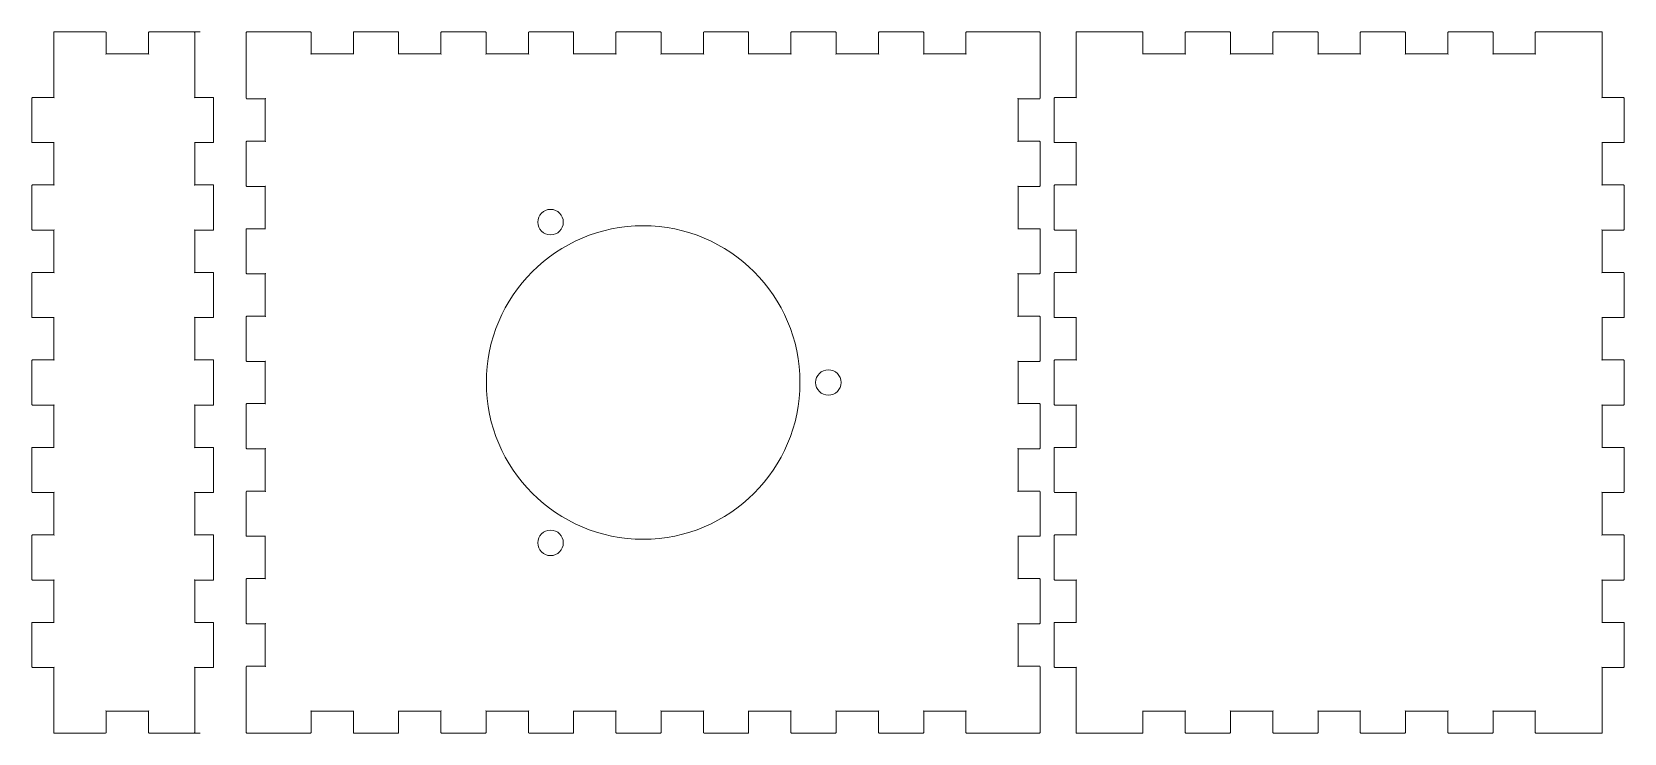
# Model space of a CAD drawing. Extents: x 10 to 524, y 21 to 117.
# Drawn here: x 306 to 524.3, y 20.8 to 117.1 of the extents above; entities that cross this region are included whole.
import ezdxf

# ---------------------------------------------------------------- set-up
doc = ezdxf.new("R2010")
doc.units = 0
doc.layers.get('0').update_dxf_attribs({"lineweight": 5, "true_color": 0xffffff})

msp = doc.modelspace()

# ---------------------------------------------------------------- linework, layer by layer
for points in [[(309.05, 20.8497), (316.05, 20.8497), (316.067, 20.8497), (316.121, 20.88), (316.15, 20.9338), (316.15, 20.9503), (316.15, 23.8497), (316.15, 23.8607), (316.134, 23.8924), (316.112, 23.8883), (316.107, 23.8649), (316.139, 23.8497), (316.15, 23.8497), (321.95, 23.8497), (321.959, 23.8497), (321.991, 23.8649), (321.987, 23.8883), (321.963, 23.8924), (321.95, 23.8607), (321.95, 23.8497), (321.95, 20.9503), (321.95, 20.9338), (321.979, 20.88), (322.032, 20.8497), (322.05, 20.8497), (329.049, 20.8497), (328.184, 20.8497), (328.2, 20.8497), (328.254, 20.88), (328.284, 20.9338), (328.284, 20.9503), (328.284, 23.9503), (328.284, 29.8497), (328.284, 29.8607), (328.269, 29.8924), (328.246, 29.8883), (328.242, 29.8649), (328.273, 29.8497), (328.284, 29.8497), (330.781, 29.8497), (330.798, 29.8497), (330.852, 29.88), (330.882, 29.9338), (330.882, 29.9503), (330.882, 35.9502), (330.882, 35.9682), (330.852, 36.0204), (330.798, 36.0497), (330.781, 36.0497), (328.284, 36.0497), (328.273, 36.0497), (328.242, 36.0355), (328.246, 36.0123), (328.269, 36.008), (328.284, 36.0398), (328.284, 36.0497), (328.284, 41.8497), (328.284, 41.8606), (328.269, 41.8924), (328.246, 41.8881), (328.242, 41.8648), (328.273, 41.8497), (328.284, 41.8497), (330.781, 41.8497), (330.798, 41.8497), (330.852, 41.88), (330.882, 41.9336), (330.882, 41.9502), (330.882, 47.9503), (330.882, 47.9683), (330.852, 48.0205), (330.798, 48.0494), (330.781, 48.0494), (328.284, 48.0494), (328.273, 48.0494), (328.242, 48.0356), (328.246, 48.0124), (328.269, 48.0081), (328.284, 48.0399), (328.284, 48.0494), (328.284, 53.8498), (328.284, 53.8607), (328.269, 53.8925), (328.246, 53.8882), (328.242, 53.8649), (328.273, 53.8498), (328.284, 53.8498), (330.781, 53.8498), (330.798, 53.8498), (330.852, 53.8797), (330.882, 53.9337), (330.882, 53.9503), (330.882, 59.9504), (330.882, 59.968), (330.852, 60.0206), (330.798, 60.0495), (330.781, 60.0495), (328.284, 60.0495), (328.273, 60.0495), (328.242, 60.0357), (328.246, 60.0121), (328.269, 60.0082), (328.284, 60.0396), (328.284, 60.0495), (328.284, 65.8495), (328.284, 65.8604), (328.269, 65.8922), (328.246, 65.8883), (328.242, 65.8647), (328.273, 65.8495), (328.284, 65.8495), (330.781, 65.8495), (330.798, 65.8495), (330.852, 65.8798), (330.882, 65.9335), (330.882, 65.95), (330.882, 71.9501), (330.882, 71.9681), (330.852, 72.0203), (330.798, 72.0492), (330.781, 72.0492), (328.284, 72.0492), (328.273, 72.0492), (328.242, 72.0355), (328.246, 72.0122), (328.269, 72.0079), (328.284, 72.0397), (328.284, 72.0492), (328.284, 77.8496), (328.284, 77.8605), (328.269, 77.8923), (328.246, 77.888), (328.242, 77.8648), (328.273, 77.8496), (328.284, 77.8496), (330.781, 77.8496), (330.798, 77.8496), (330.852, 77.8799), (330.882, 77.9336), (330.882, 77.9501), (330.882, 83.9502), (330.882, 83.9682), (330.852, 84.0218), (330.798, 84.0507), (330.781, 84.0507), (328.284, 84.0507), (328.273, 84.0507), (328.242, 84.037), (328.246, 84.0133), (328.269, 84.0094), (328.284, 84.0412), (328.284, 84.0507), (328.284, 89.8493), (328.284, 89.8606), (328.269, 89.8924), (328.246, 89.8881), (328.242, 89.8645), (328.273, 89.8493), (328.284, 89.8493), (330.781, 89.8493), (330.798, 89.8493), (330.852, 89.8797), (330.882, 89.9336), (330.882, 89.9502), (330.882, 95.9499), (330.882, 95.9679), (330.852, 96.0219), (330.798, 96.0508), (330.781, 96.0508), (328.284, 96.0508), (328.273, 96.0508), (328.242, 96.0367), (328.246, 96.0134), (328.269, 96.0092), (328.284, 96.0409), (328.284, 96.0508), (328.284, 101.851), (328.284, 101.862), (328.269, 101.894), (328.246, 101.888), (328.242, 101.866), (328.273, 101.851), (328.284, 101.851), (330.781, 101.851), (330.798, 101.851), (330.852, 101.88), (330.882, 101.933), (330.882, 101.95), (330.882, 107.95), (330.882, 107.968), (330.852, 108.02), (330.798, 108.049), (330.781, 108.049), (328.284, 108.049), (328.273, 108.049), (328.242, 108.035), (328.246, 108.012), (328.269, 108.008), (328.284, 108.04), (328.284, 108.049), (328.284, 113.95), (328.284, 116.95), (328.284, 116.968), (328.254, 117.022), (328.2, 117.051), (328.184, 117.051), (329.049, 117.051), (322.05, 117.051), (322.032, 117.051), (321.979, 117.022), (321.95, 116.968), (321.95, 116.95), (321.95, 114.049), (321.95, 114.04), (321.963, 114.008), (321.987, 114.012), (321.991, 114.035), (321.959, 114.049), (321.95, 114.049), (316.15, 114.049), (316.139, 114.049), (316.107, 114.035), (316.112, 114.012), (316.134, 114.008), (316.15, 114.04), (316.15, 114.049), (316.15, 116.95), (316.15, 116.968), (316.121, 117.022), (316.067, 117.051), (316.05, 117.051), (309.05, 117.051), (309.032, 117.051), (308.98, 117.022), (308.951, 116.968), (308.951, 116.95), (308.951, 113.95), (308.951, 108.049), (308.951, 108.04), (308.965, 108.008), (308.988, 108.012), (308.992, 108.035), (308.96, 108.049), (308.951, 108.049), (306.05, 108.049), (306.032, 108.049), (305.98, 108.02), (305.951, 107.968), (305.951, 107.95), (305.951, 101.95), (305.951, 101.933), (305.98, 101.88), (306.032, 101.851), (306.05, 101.851), (308.951, 101.851), (308.96, 101.851), (308.992, 101.866), (308.988, 101.888), (308.965, 101.894), (308.951, 101.862), (308.951, 101.851), (308.951, 96.0508), (308.951, 96.0409), (308.965, 96.0092), (308.988, 96.0134), (308.992, 96.0367), (308.96, 96.0508), (308.951, 96.0508), (306.05, 96.0508), (306.032, 96.0508), (305.98, 96.0219), (305.951, 95.9679), (305.951, 95.9499), (305.951, 89.9502), (305.951, 89.9336), (305.98, 89.8797), (306.032, 89.8493), (306.05, 89.8493), (308.951, 89.8493), (308.96, 89.8493), (308.992, 89.8645), (308.988, 89.8881), (308.965, 89.8924), (308.951, 89.8606), (308.951, 89.8493), (308.951, 84.0507), (308.951, 84.0412), (308.965, 84.0094), (308.988, 84.0133), (308.992, 84.037), (308.96, 84.0507), (308.951, 84.0507), (306.05, 84.0507), (306.032, 84.0507), (305.98, 84.0218), (305.951, 83.9682), (305.951, 83.9502), (305.951, 77.9501), (305.951, 77.9336), (305.98, 77.8799), (306.032, 77.8496), (306.05, 77.8496), (308.951, 77.8496), (308.96, 77.8496), (308.992, 77.8648), (308.988, 77.888), (308.965, 77.8923), (308.951, 77.8605), (308.951, 77.8496), (308.951, 72.0492), (308.951, 72.0397), (308.965, 72.0079), (308.988, 72.0122), (308.992, 72.0355), (308.96, 72.0492), (308.951, 72.0492), (306.05, 72.0492), (306.032, 72.0492), (305.98, 72.0203), (305.951, 71.9681), (305.951, 71.9501), (305.951, 65.95), (305.951, 65.9335), (305.98, 65.8798), (306.032, 65.8495), (306.05, 65.8495), (308.951, 65.8495), (308.96, 65.8495), (308.992, 65.8647), (308.988, 65.8883), (308.965, 65.8922), (308.951, 65.8604), (308.951, 65.8495), (308.951, 60.0495), (308.951, 60.0396), (308.965, 60.0082), (308.988, 60.0121), (308.992, 60.0357), (308.96, 60.0495), (308.951, 60.0495), (306.05, 60.0495), (306.032, 60.0495), (305.98, 60.0206), (305.951, 59.968), (305.951, 59.9504), (305.951, 53.9503), (305.951, 53.9337), (305.98, 53.8797), (306.032, 53.8498), (306.05, 53.8498), (308.951, 53.8498), (308.96, 53.8498), (308.992, 53.8649), (308.988, 53.8882), (308.965, 53.8925), (308.951, 53.8607), (308.951, 53.8498), (308.951, 48.0494), (308.951, 48.0399), (308.965, 48.0081), (308.988, 48.0124), (308.992, 48.0356), (308.96, 48.0494), (308.951, 48.0494), (306.05, 48.0494), (306.032, 48.0494), (305.98, 48.0205), (305.951, 47.9683), (305.951, 47.9503), (305.951, 41.9502), (305.951, 41.9336), (305.98, 41.88), (306.032, 41.8497), (306.05, 41.8497), (308.951, 41.8497), (308.96, 41.8497), (308.992, 41.8648), (308.988, 41.8881), (308.965, 41.8924), (308.951, 41.8606), (308.951, 41.8497), (308.951, 36.0497), (308.951, 36.0398), (308.965, 36.008), (308.988, 36.0123), (308.992, 36.0355), (308.96, 36.0497), (308.951, 36.0497), (306.05, 36.0497), (306.032, 36.0497), (305.98, 36.0204), (305.951, 35.9682), (305.951, 35.9502), (305.951, 29.9503), (305.951, 29.9338), (305.98, 29.88), (306.032, 29.8497), (306.05, 29.8497), (308.951, 29.8497), (308.96, 29.8497), (308.992, 29.8649), (308.988, 29.8883), (308.965, 29.8924), (308.951, 29.8607), (308.951, 29.8497), (308.951, 23.9503), (308.951, 20.9503), (308.951, 20.9338), (308.98, 20.88), (309.032, 20.8497), (309.05, 20.8497)], [(337.183, 20.8497), (344.143, 20.8497), (344.159, 20.8497), (344.213, 20.88), (344.244, 20.9338), (344.244, 20.9503), (344.244, 23.8497), (344.244, 23.8607), (344.229, 23.8924), (344.205, 23.8883), (344.201, 23.8649), (344.232, 23.8497), (344.244, 23.8497), (350.044, 23.8497), (350.053, 23.8497), (350.085, 23.8649), (350.081, 23.8883), (350.058, 23.8924), (350.044, 23.8607), (350.044, 23.8497), (350.044, 20.9503), (350.044, 20.9338), (350.073, 20.88), (350.125, 20.8497), (350.143, 20.8497), (356.143, 20.8497), (356.161, 20.8497), (356.214, 20.88), (356.242, 20.9338), (356.242, 20.9503), (356.242, 23.8497), (356.242, 23.8607), (356.228, 23.8924), (356.207, 23.8883), (356.2, 23.8649), (356.231, 23.8497), (356.242, 23.8497), (362.045, 23.8497), (362.052, 23.8497), (362.084, 23.8649), (362.081, 23.8883), (362.056, 23.8924), (362.045, 23.8607), (362.045, 23.8497), (362.045, 20.9503), (362.045, 20.9338), (362.073, 20.88), (362.126, 20.8497), (362.144, 20.8497), (368.145, 20.8497), (368.162, 20.8497), (368.215, 20.88), (368.244, 20.9338), (368.244, 20.9503), (368.244, 23.8497), (368.244, 23.8607), (368.229, 23.8924), (368.205, 23.8883), (368.201, 23.8649), (368.233, 23.8497), (368.244, 23.8497), (374.043, 23.8497), (374.054, 23.8497), (374.086, 23.8649), (374.082, 23.8883), (374.057, 23.8924), (374.043, 23.8607), (374.043, 23.8497), (374.043, 20.9503), (374.043, 20.9338), (374.071, 20.88), (374.124, 20.8497), (374.142, 20.8497), (380.143, 20.8497), (380.16, 20.8497), (380.213, 20.88), (380.245, 20.9338), (380.245, 20.9503), (380.245, 23.8497), (380.245, 23.8607), (380.227, 23.8924), (380.206, 23.8883), (380.199, 23.8649), (380.231, 23.8497), (380.245, 23.8497), (386.045, 23.8497), (386.052, 23.8497), (386.084, 23.8649), (386.08, 23.8883), (386.059, 23.8924), (386.045, 23.8607), (386.045, 23.8497), (386.045, 20.9503), (386.045, 20.9338), (386.073, 20.88), (386.126, 20.8497), (386.143, 20.8497), (392.144, 20.8497), (392.162, 20.8497), (392.215, 20.88), (392.243, 20.9338), (392.243, 20.9503), (392.243, 23.8497), (392.243, 23.8607), (392.229, 23.8924), (392.208, 23.8883), (392.201, 23.8649), (392.232, 23.8497), (392.243, 23.8497), (398.043, 23.8497), (398.053, 23.8497), (398.085, 23.8649), (398.082, 23.8883), (398.057, 23.8924), (398.043, 23.8607), (398.043, 23.8497), (398.043, 20.9503), (398.043, 20.9338), (398.071, 20.88), (398.127, 20.8497), (398.145, 20.8497), (404.146, 20.8497), (404.16, 20.8497), (404.213, 20.88), (404.245, 20.9338), (404.245, 20.9503), (404.245, 23.8497), (404.245, 23.8607), (404.227, 23.8924), (404.206, 23.8883), (404.202, 23.8649), (404.234, 23.8497), (404.245, 23.8497), (410.044, 23.8497), (410.055, 23.8497), (410.087, 23.8649), (410.079, 23.8883), (410.058, 23.8924), (410.044, 23.8607), (410.044, 23.8497), (410.044, 20.9503), (410.044, 20.9338), (410.072, 20.88), (410.125, 20.8497), (410.143, 20.8497), (416.144, 20.8497), (416.161, 20.8497), (416.214, 20.88), (416.243, 20.9338), (416.243, 20.9503), (416.243, 23.8497), (416.243, 23.8607), (416.228, 23.8924), (416.207, 23.8883), (416.2, 23.8649), (416.232, 23.8497), (416.243, 23.8497), (422.042, 23.8497), (422.053, 23.8497), (422.084, 23.8649), (422.081, 23.8883), (422.056, 23.8924), (422.042, 23.8607), (422.042, 23.8497), (422.042, 20.9503), (422.042, 20.9338), (422.074, 20.88), (422.127, 20.8497), (422.144, 20.8497), (428.145, 20.8497), (428.159, 20.8497), (428.216, 20.88), (428.244, 20.9338), (428.244, 20.9503), (428.244, 23.8497), (428.244, 23.8607), (428.23, 23.8924), (428.205, 23.8883), (428.202, 23.8649), (428.233, 23.8497), (428.244, 23.8497), (434.044, 23.8497), (434.054, 23.8497), (434.086, 23.8649), (434.079, 23.8883), (434.058, 23.8924), (434.044, 23.8607), (434.044, 23.8497), (434.044, 20.9503), (434.044, 20.9338), (434.072, 20.88), (434.125, 20.8497), (434.142, 20.8497), (441.106, 20.8497), (444.105, 20.8497), (444.123, 20.8497), (444.175, 20.88), (444.204, 20.9338), (444.204, 20.9503), (444.204, 23.9503), (444.204, 29.9503), (444.204, 29.9682), (444.175, 30.0206), (444.123, 30.0495), (444.105, 30.0495), (441.205, 30.0495), (441.194, 30.0495), (441.163, 30.0357), (441.166, 30.0123), (441.191, 30.0082), (441.205, 30.0398), (441.205, 30.0495), (441.205, 35.8496), (441.205, 35.8606), (441.191, 35.8923), (441.166, 35.8881), (441.163, 35.8648), (441.194, 35.8496), (441.205, 35.8496), (444.105, 35.8496), (444.123, 35.8496), (444.175, 35.88), (444.204, 35.9336), (444.204, 35.9502), (444.204, 41.9502), (444.204, 41.9682), (444.175, 42.0204), (444.123, 42.0493), (444.105, 42.0493), (441.205, 42.0493), (441.194, 42.0493), (441.163, 42.0356), (441.166, 42.0123), (441.191, 42.0081), (441.205, 42.0398), (441.205, 42.0493), (441.205, 47.8497), (441.205, 47.8607), (441.191, 47.8924), (441.166, 47.8882), (441.163, 47.8649), (441.194, 47.8497), (441.205, 47.8497), (444.105, 47.8497), (444.123, 47.8497), (444.175, 47.8801), (444.204, 47.9337), (444.204, 47.9503), (444.204, 53.9503), (444.204, 53.9679), (444.175, 54.0219), (444.123, 54.0508), (444.105, 54.0508), (441.205, 54.0508), (441.194, 54.0508), (441.163, 54.0371), (441.166, 54.0135), (441.191, 54.0096), (441.205, 54.0413), (441.205, 54.0508), (441.205, 59.8495), (441.205, 59.8607), (441.191, 59.8921), (441.166, 59.8883), (441.163, 59.8646), (441.194, 59.8495), (441.205, 59.8495), (444.105, 59.8495), (444.123, 59.8495), (444.175, 59.8798), (444.204, 59.9338), (444.204, 59.9504), (444.204, 65.95), (444.204, 65.968), (444.175, 66.0206), (444.123, 66.0495), (444.105, 66.0495), (441.205, 66.0495), (441.194, 66.0495), (441.163, 66.0358), (441.166, 66.0121), (441.191, 66.0079), (441.205, 66.0396), (441.205, 66.0495), (441.205, 71.8495), (441.205, 71.8605), (441.191, 71.8922), (441.166, 71.888), (441.163, 71.8647), (441.194, 71.8495), (441.205, 71.8495), (444.105, 71.8495), (444.123, 71.8495), (444.175, 71.8799), (444.204, 71.9335), (444.204, 71.9501), (444.204, 77.9501), (444.204, 77.9681), (444.175, 78.0203), (444.123, 78.0493), (444.105, 78.0493), (441.205, 78.0493), (441.194, 78.0493), (441.163, 78.0355), (441.166, 78.0122), (441.191, 78.008), (441.205, 78.0397), (441.205, 78.0493), (441.205, 83.8496), (441.205, 83.8606), (441.191, 83.8923), (441.166, 83.8881), (441.163, 83.8648), (441.194, 83.8496), (441.205, 83.8496), (444.105, 83.8496), (444.123, 83.8496), (444.175, 83.88), (444.204, 83.9336), (444.204, 83.9502), (444.204, 89.9502), (444.204, 89.9679), (444.175, 90.0218), (444.123, 90.0508), (444.105, 90.0508), (441.205, 90.0508), (441.194, 90.0508), (441.163, 90.037), (441.166, 90.0134), (441.191, 90.0095), (441.205, 90.0409), (441.205, 90.0508), (441.205, 95.8494), (441.205, 95.8603), (441.191, 95.8921), (441.166, 95.8882), (441.163, 95.8645), (441.194, 95.8494), (441.205, 95.8494), (444.105, 95.8494), (444.123, 95.8494), (444.175, 95.8797), (444.204, 95.9337), (444.204, 95.9499), (444.204, 101.95), (444.204, 101.968), (444.175, 102.022), (444.123, 102.051), (444.105, 102.051), (441.205, 102.051), (441.194, 102.051), (441.163, 102.037), (441.166, 102.013), (441.191, 102.009), (441.205, 102.041), (441.205, 102.051), (441.205, 107.851), (441.205, 107.862), (441.191, 107.894), (441.166, 107.888), (441.163, 107.866), (441.194, 107.851), (441.205, 107.851), (444.105, 107.851), (444.123, 107.851), (444.175, 107.88), (444.204, 107.933), (444.204, 107.95), (444.204, 113.95), (444.204, 116.95), (444.204, 116.968), (444.175, 117.022), (444.123, 117.051), (444.105, 117.051), (441.106, 117.051), (434.142, 117.051), (434.125, 117.051), (434.072, 117.022), (434.044, 116.968), (434.044, 116.95), (434.044, 114.049), (434.044, 114.04), (434.058, 114.008), (434.079, 114.012), (434.086, 114.035), (434.054, 114.049), (434.044, 114.049), (428.244, 114.049), (428.233, 114.049), (428.202, 114.035), (428.205, 114.012), (428.23, 114.008), (428.244, 114.04), (428.244, 114.049), (428.244, 116.95), (428.244, 116.968), (428.216, 117.022), (428.159, 117.051), (428.145, 117.051), (422.144, 117.051), (422.127, 117.051), (422.074, 117.022), (422.042, 116.968), (422.042, 116.95), (422.042, 114.049), (422.042, 114.04), (422.056, 114.008), (422.081, 114.012), (422.084, 114.035), (422.053, 114.049), (422.042, 114.049), (416.243, 114.049), (416.232, 114.049), (416.2, 114.035), (416.207, 114.012), (416.228, 114.008), (416.243, 114.04), (416.243, 114.049), (416.243, 116.95), (416.243, 116.968), (416.214, 117.022), (416.161, 117.051), (416.144, 117.051), (410.143, 117.051), (410.125, 117.051), (410.072, 117.022), (410.044, 116.968), (410.044, 116.95), (410.044, 114.049), (410.044, 114.04), (410.058, 114.008), (410.079, 114.012), (410.087, 114.035), (410.055, 114.049), (410.044, 114.049), (404.245, 114.049), (404.234, 114.049), (404.202, 114.035), (404.206, 114.012), (404.227, 114.008), (404.245, 114.04), (404.245, 114.049), (404.245, 116.95), (404.245, 116.968), (404.213, 117.022), (404.16, 117.051), (404.146, 117.051), (398.145, 117.051), (398.127, 117.051), (398.071, 117.022), (398.043, 116.968), (398.043, 116.95), (398.043, 114.049), (398.043, 114.04), (398.057, 114.008), (398.082, 114.012), (398.085, 114.035), (398.053, 114.049), (398.043, 114.049), (392.243, 114.049), (392.232, 114.049), (392.201, 114.035), (392.208, 114.012), (392.229, 114.008), (392.243, 114.04), (392.243, 114.049), (392.243, 116.95), (392.243, 116.968), (392.215, 117.022), (392.162, 117.051), (392.144, 117.051), (386.143, 117.051), (386.126, 117.051), (386.073, 117.022), (386.045, 116.968), (386.045, 116.95), (386.045, 114.049), (386.045, 114.04), (386.059, 114.008), (386.08, 114.012), (386.084, 114.035), (386.052, 114.049), (386.045, 114.049), (380.245, 114.049), (380.231, 114.049), (380.199, 114.035), (380.206, 114.012), (380.227, 114.008), (380.245, 114.04), (380.245, 114.049), (380.245, 116.95), (380.245, 116.968), (380.213, 117.022), (380.16, 117.051), (380.143, 117.051), (374.142, 117.051), (374.124, 117.051), (374.071, 117.022), (374.043, 116.968), (374.043, 116.95), (374.043, 114.049), (374.043, 114.04), (374.057, 114.008), (374.082, 114.012), (374.086, 114.035), (374.054, 114.049), (374.043, 114.049), (368.244, 114.049), (368.233, 114.049), (368.201, 114.035), (368.205, 114.012), (368.229, 114.008), (368.244, 114.04), (368.244, 114.049), (368.244, 116.95), (368.244, 116.968), (368.215, 117.022), (368.162, 117.051), (368.145, 117.051), (362.144, 117.051), (362.126, 117.051), (362.073, 117.022), (362.045, 116.968), (362.045, 116.95), (362.045, 114.049), (362.045, 114.04), (362.056, 114.008), (362.081, 114.012), (362.084, 114.035), (362.052, 114.049), (362.045, 114.049), (356.242, 114.049), (356.231, 114.049), (356.2, 114.035), (356.207, 114.012), (356.228, 114.008), (356.242, 114.04), (356.242, 114.049), (356.242, 116.95), (356.242, 116.968), (356.214, 117.022), (356.161, 117.051), (356.143, 117.051), (350.143, 117.051), (350.125, 117.051), (350.073, 117.022), (350.044, 116.968), (350.044, 116.95), (350.044, 114.049), (350.044, 114.04), (350.058, 114.008), (350.081, 114.012), (350.085, 114.035), (350.053, 114.049), (350.044, 114.049), (344.244, 114.049), (344.232, 114.049), (344.201, 114.035), (344.205, 114.012), (344.229, 114.008), (344.244, 114.04), (344.244, 114.049), (344.244, 116.95), (344.244, 116.968), (344.213, 117.022), (344.159, 117.051), (344.143, 117.051), (337.183, 117.051), (335.45, 117.051), (335.432, 117.051), (335.379, 117.022), (335.35, 116.968), (335.35, 116.95), (335.35, 113.95), (335.35, 107.95), (335.35, 107.933), (335.379, 107.88), (335.432, 107.851), (335.45, 107.851), (337.949, 107.851), (337.958, 107.851), (337.99, 107.866), (337.986, 107.888), (337.963, 107.894), (337.949, 107.862), (337.949, 107.851), (337.949, 102.051), (337.949, 102.041), (337.963, 102.009), (337.986, 102.013), (337.99, 102.037), (337.958, 102.051), (337.949, 102.051), (335.45, 102.051), (335.432, 102.051), (335.379, 102.022), (335.35, 101.968), (335.35, 101.95), (335.35, 95.9499), (335.35, 95.9337), (335.379, 95.8797), (335.432, 95.8494), (335.45, 95.8494), (337.949, 95.8494), (337.958, 95.8494), (337.99, 95.8645), (337.986, 95.8882), (337.963, 95.8921), (337.949, 95.8603), (337.949, 95.8494), (337.949, 90.0508), (337.949, 90.0409), (337.963, 90.0095), (337.986, 90.0134), (337.99, 90.037), (337.958, 90.0508), (337.949, 90.0508), (335.45, 90.0508), (335.432, 90.0508), (335.379, 90.0218), (335.35, 89.9679), (335.35, 89.9502), (335.35, 83.9502), (335.35, 83.9336), (335.379, 83.88), (335.432, 83.8496), (335.45, 83.8496), (337.949, 83.8496), (337.958, 83.8496), (337.99, 83.8648), (337.986, 83.8881), (337.963, 83.8923), (337.949, 83.8606), (337.949, 83.8496), (337.949, 78.0493), (337.949, 78.0397), (337.963, 78.008), (337.986, 78.0122), (337.99, 78.0355), (337.958, 78.0493), (337.949, 78.0493), (335.45, 78.0493), (335.432, 78.0493), (335.379, 78.0203), (335.35, 77.9681), (335.35, 77.9501), (335.35, 71.9501), (335.35, 71.9335), (335.379, 71.8799), (335.432, 71.8495), (335.45, 71.8495), (337.949, 71.8495), (337.958, 71.8495), (337.99, 71.8647), (337.986, 71.888), (337.963, 71.8922), (337.949, 71.8605), (337.949, 71.8495), (337.949, 66.0495), (337.949, 66.0396), (337.963, 66.0079), (337.986, 66.0121), (337.99, 66.0358), (337.958, 66.0495), (337.949, 66.0495), (335.45, 66.0495), (335.432, 66.0495), (335.379, 66.0206), (335.35, 65.968), (335.35, 65.95), (335.35, 59.9504), (335.35, 59.9338), (335.379, 59.8798), (335.432, 59.8495), (335.45, 59.8495), (337.949, 59.8495), (337.958, 59.8495), (337.99, 59.8646), (337.986, 59.8883), (337.963, 59.8921), (337.949, 59.8607), (337.949, 59.8495), (337.949, 54.0508), (337.949, 54.0413), (337.963, 54.0096), (337.986, 54.0135), (337.99, 54.0371), (337.958, 54.0508), (337.949, 54.0508), (335.45, 54.0508), (335.432, 54.0508), (335.379, 54.0219), (335.35, 53.9679), (335.35, 53.9503), (335.35, 47.9503), (335.35, 47.9337), (335.379, 47.8801), (335.432, 47.8497), (335.45, 47.8497), (337.949, 47.8497), (337.958, 47.8497), (337.99, 47.8649), (337.986, 47.8882), (337.963, 47.8924), (337.949, 47.8607), (337.949, 47.8497), (337.949, 42.0493), (337.949, 42.0398), (337.963, 42.0081), (337.986, 42.0123), (337.99, 42.0356), (337.958, 42.0493), (337.949, 42.0493), (335.45, 42.0493), (335.432, 42.0493), (335.379, 42.0204), (335.35, 41.9682), (335.35, 41.9502), (335.35, 35.9502), (335.35, 35.9336), (335.379, 35.88), (335.432, 35.8496), (335.45, 35.8496), (337.949, 35.8496), (337.958, 35.8496), (337.99, 35.8648), (337.986, 35.8881), (337.963, 35.8923), (337.949, 35.8606), (337.949, 35.8496), (337.949, 30.0495), (337.949, 30.0398), (337.963, 30.0082), (337.986, 30.0123), (337.99, 30.0357), (337.958, 30.0495), (337.949, 30.0495), (335.45, 30.0495), (335.432, 30.0495), (335.379, 30.0206), (335.35, 29.9682), (335.35, 29.9503), (335.35, 23.9503), (335.35, 20.9503), (335.35, 20.9338), (335.379, 20.88), (335.432, 20.8497), (335.45, 20.8497), (337.183, 20.8497)], [(449.238, 20.8497), (458.22, 20.8497), (458.234, 20.8497), (458.29, 20.88), (458.318, 20.9338), (458.318, 20.9503), (458.318, 23.8497), (458.318, 23.8607), (458.304, 23.8924), (458.28, 23.8883), (458.276, 23.8649), (458.308, 23.8497), (458.318, 23.8497), (464.118, 23.8497), (464.129, 23.8497), (464.16, 23.8649), (464.153, 23.8883), (464.132, 23.8924), (464.118, 23.8607), (464.118, 23.8497), (464.118, 20.9503), (464.118, 20.9338), (464.146, 20.88), (464.199, 20.8497), (464.217, 20.8497), (470.218, 20.8497), (470.235, 20.8497), (470.288, 20.88), (470.316, 20.9338), (470.316, 20.9503), (470.316, 23.8497), (470.316, 23.8607), (470.302, 23.8924), (470.281, 23.8883), (470.274, 23.8649), (470.306, 23.8497), (470.316, 23.8497), (476.119, 23.8497), (476.127, 23.8497), (476.158, 23.8649), (476.155, 23.8883), (476.13, 23.8924), (476.119, 23.8607), (476.119, 23.8497), (476.119, 20.9503), (476.119, 20.9338), (476.148, 20.88), (476.201, 20.8497), (476.218, 20.8497), (482.219, 20.8497), (482.233, 20.8497), (482.29, 20.88), (482.318, 20.9338), (482.318, 20.9503), (482.318, 23.8497), (482.318, 23.8607), (482.304, 23.8924), (482.279, 23.8883), (482.275, 23.8649), (482.307, 23.8497), (482.318, 23.8497), (488.117, 23.8497), (488.128, 23.8497), (488.16, 23.8649), (488.156, 23.8883), (488.132, 23.8924), (488.117, 23.8607), (488.117, 23.8497), (488.117, 20.9503), (488.117, 20.9338), (488.146, 20.88), (488.202, 20.8497), (488.22, 20.8497), (494.217, 20.8497), (494.235, 20.8497), (494.288, 20.88), (494.316, 20.9338), (494.316, 20.9503), (494.316, 23.8497), (494.316, 23.8607), (494.302, 23.8924), (494.28, 23.8883), (494.273, 23.8649), (494.305, 23.8497), (494.316, 23.8497), (500.119, 23.8497), (500.126, 23.8497), (500.158, 23.8649), (500.154, 23.8883), (500.133, 23.8924), (500.119, 23.8607), (500.119, 23.8497), (500.119, 20.9503), (500.119, 20.9338), (500.147, 20.88), (500.2, 20.8497), (500.218, 20.8497), (506.218, 20.8497), (506.236, 20.8497), (506.289, 20.88), (506.317, 20.9338), (506.317, 20.9503), (506.317, 23.8497), (506.317, 23.8607), (506.303, 23.8924), (506.282, 23.8883), (506.275, 23.8649), (506.307, 23.8497), (506.317, 23.8497), (512.117, 23.8497), (512.127, 23.8497), (512.159, 23.8649), (512.156, 23.8883), (512.131, 23.8924), (512.117, 23.8607), (512.117, 23.8497), (512.117, 20.9503), (512.117, 20.9338), (512.145, 20.88), (512.202, 20.8497), (512.219, 20.8497), (521.197, 20.8497), (521.215, 20.8497), (521.268, 20.88), (521.3, 20.9338), (521.3, 20.9503), (521.3, 23.9503), (521.3, 29.8497), (521.3, 29.8607), (521.282, 29.8924), (521.261, 29.8883), (521.254, 29.8649), (521.286, 29.8497), (521.3, 29.8497), (524.2, 29.8497), (524.214, 29.8497), (524.27, 29.88), (524.298, 29.9338), (524.298, 29.9503), (524.298, 35.9502), (524.298, 35.9682), (524.27, 36.0204), (524.214, 36.0497), (524.2, 36.0497), (521.3, 36.0497), (521.286, 36.0497), (521.254, 36.0355), (521.261, 36.0123), (521.282, 36.008), (521.3, 36.0398), (521.3, 36.0497), (521.3, 41.8497), (521.3, 41.8606), (521.282, 41.8924), (521.261, 41.8881), (521.254, 41.8648), (521.286, 41.8497), (521.3, 41.8497), (524.2, 41.8497), (524.214, 41.8497), (524.27, 41.88), (524.298, 41.9336), (524.298, 41.9502), (524.298, 47.9503), (524.298, 47.9683), (524.27, 48.0205), (524.214, 48.0494), (524.2, 48.0494), (521.3, 48.0494), (521.286, 48.0494), (521.254, 48.0356), (521.261, 48.0124), (521.282, 48.0081), (521.3, 48.0399), (521.3, 48.0494), (521.3, 53.8498), (521.3, 53.8607), (521.282, 53.8925), (521.261, 53.8882), (521.254, 53.8649), (521.286, 53.8498), (521.3, 53.8498), (524.2, 53.8498), (524.214, 53.8498), (524.27, 53.8797), (524.298, 53.9337), (524.298, 53.9503), (524.298, 59.9504), (524.298, 59.968), (524.27, 60.0206), (524.214, 60.0495), (524.2, 60.0495), (521.3, 60.0495), (521.286, 60.0495), (521.254, 60.0357), (521.261, 60.0121), (521.282, 60.0082), (521.3, 60.0396), (521.3, 60.0495), (521.3, 65.8495), (521.3, 65.8604), (521.282, 65.8922), (521.261, 65.8883), (521.254, 65.8647), (521.286, 65.8495), (521.3, 65.8495), (524.2, 65.8495), (524.214, 65.8495), (524.27, 65.8798), (524.298, 65.9335), (524.298, 65.95), (524.298, 71.9501), (524.298, 71.9681), (524.27, 72.0203), (524.214, 72.0492), (524.2, 72.0492), (521.3, 72.0492), (521.286, 72.0492), (521.254, 72.0355), (521.261, 72.0122), (521.282, 72.0079), (521.3, 72.0397), (521.3, 72.0492), (521.3, 77.8496), (521.3, 77.8605), (521.282, 77.8923), (521.261, 77.888), (521.254, 77.8648), (521.286, 77.8496), (521.3, 77.8496), (524.2, 77.8496), (524.214, 77.8496), (524.27, 77.8799), (524.298, 77.9336), (524.298, 77.9501), (524.298, 83.9502), (524.298, 83.9682), (524.27, 84.0218), (524.214, 84.0507), (524.2, 84.0507), (521.3, 84.0507), (521.286, 84.0507), (521.254, 84.037), (521.261, 84.0133), (521.282, 84.0094), (521.3, 84.0412), (521.3, 84.0507), (521.3, 89.8493), (521.3, 89.8606), (521.282, 89.8924), (521.261, 89.8881), (521.254, 89.8645), (521.286, 89.8493), (521.3, 89.8493), (524.2, 89.8493), (524.214, 89.8493), (524.27, 89.8797), (524.298, 89.9336), (524.298, 89.9502), (524.298, 95.9499), (524.298, 95.9679), (524.27, 96.0219), (524.214, 96.0508), (524.2, 96.0508), (521.3, 96.0508), (521.286, 96.0508), (521.254, 96.0367), (521.261, 96.0134), (521.282, 96.0092), (521.3, 96.0409), (521.3, 96.0508), (521.3, 101.851), (521.3, 101.862), (521.282, 101.894), (521.261, 101.888), (521.254, 101.866), (521.286, 101.851), (521.3, 101.851), (524.2, 101.851), (524.214, 101.851), (524.27, 101.88), (524.298, 101.933), (524.298, 101.95), (524.298, 107.95), (524.298, 107.968), (524.27, 108.02), (524.214, 108.049), (524.2, 108.049), (521.3, 108.049), (521.286, 108.049), (521.254, 108.035), (521.261, 108.012), (521.282, 108.008), (521.3, 108.04), (521.3, 108.049), (521.3, 113.95), (521.3, 116.95), (521.3, 116.968), (521.268, 117.022), (521.215, 117.051), (521.197, 117.051), (512.219, 117.051), (512.202, 117.051), (512.145, 117.022), (512.117, 116.968), (512.117, 116.95), (512.117, 114.049), (512.117, 114.04), (512.131, 114.008), (512.156, 114.012), (512.159, 114.035), (512.127, 114.049), (512.117, 114.049), (506.317, 114.049), (506.307, 114.049), (506.275, 114.035), (506.282, 114.012), (506.303, 114.008), (506.317, 114.04), (506.317, 114.049), (506.317, 116.95), (506.317, 116.968), (506.289, 117.022), (506.236, 117.051), (506.218, 117.051), (500.218, 117.051), (500.2, 117.051), (500.147, 117.022), (500.119, 116.968), (500.119, 116.95), (500.119, 114.049), (500.119, 114.04), (500.133, 114.008), (500.154, 114.012), (500.158, 114.035), (500.126, 114.049), (500.119, 114.049), (494.316, 114.049), (494.305, 114.049), (494.273, 114.035), (494.28, 114.012), (494.302, 114.008), (494.316, 114.04), (494.316, 114.049), (494.316, 116.95), (494.316, 116.968), (494.288, 117.022), (494.235, 117.051), (494.217, 117.051), (488.22, 117.051), (488.202, 117.051), (488.146, 117.022), (488.117, 116.968), (488.117, 116.95), (488.117, 114.049), (488.117, 114.04), (488.132, 114.008), (488.156, 114.012), (488.16, 114.035), (488.128, 114.049), (488.117, 114.049), (482.318, 114.049), (482.307, 114.049), (482.275, 114.035), (482.279, 114.012), (482.304, 114.008), (482.318, 114.04), (482.318, 114.049), (482.318, 116.95), (482.318, 116.968), (482.29, 117.022), (482.233, 117.051), (482.219, 117.051), (476.218, 117.051), (476.201, 117.051), (476.148, 117.022), (476.119, 116.968), (476.119, 116.95), (476.119, 114.049), (476.119, 114.04), (476.13, 114.008), (476.155, 114.012), (476.158, 114.035), (476.127, 114.049), (476.119, 114.049), (470.316, 114.049), (470.306, 114.049), (470.274, 114.035), (470.281, 114.012), (470.302, 114.008), (470.316, 114.04), (470.316, 114.049), (470.316, 116.95), (470.316, 116.968), (470.288, 117.022), (470.235, 117.051), (470.218, 117.051), (464.217, 117.051), (464.199, 117.051), (464.146, 117.022), (464.118, 116.968), (464.118, 116.95), (464.118, 114.049), (464.118, 114.04), (464.132, 114.008), (464.153, 114.012), (464.16, 114.035), (464.129, 114.049), (464.118, 114.049), (458.318, 114.049), (458.308, 114.049), (458.276, 114.035), (458.28, 114.012), (458.304, 114.008), (458.318, 114.04), (458.318, 114.049), (458.318, 116.95), (458.318, 116.968), (458.29, 117.022), (458.234, 117.051), (458.22, 117.051), (449.238, 117.051), (449.22, 117.051), (449.167, 117.022), (449.136, 116.968), (449.136, 116.95), (449.136, 113.95), (449.136, 108.049), (449.136, 108.04), (449.15, 108.008), (449.174, 108.012), (449.178, 108.035), (449.146, 108.049), (449.136, 108.049), (446.239, 108.049), (446.222, 108.049), (446.165, 108.02), (446.137, 107.968), (446.137, 107.95), (446.137, 101.95), (446.137, 101.933), (446.165, 101.88), (446.222, 101.851), (446.239, 101.851), (449.136, 101.851), (449.146, 101.851), (449.178, 101.866), (449.174, 101.888), (449.15, 101.894), (449.136, 101.862), (449.136, 101.851), (449.136, 96.0508), (449.136, 96.0409), (449.15, 96.0092), (449.174, 96.0134), (449.178, 96.0367), (449.146, 96.0508), (449.136, 96.0508), (446.239, 96.0508), (446.222, 96.0508), (446.165, 96.0219), (446.137, 95.9679), (446.137, 95.9499), (446.137, 89.9502), (446.137, 89.9336), (446.165, 89.8797), (446.222, 89.8493), (446.239, 89.8493), (449.136, 89.8493), (449.146, 89.8493), (449.178, 89.8645), (449.174, 89.8881), (449.15, 89.8924), (449.136, 89.8606), (449.136, 89.8493), (449.136, 84.0507), (449.136, 84.0412), (449.15, 84.0094), (449.174, 84.0133), (449.178, 84.037), (449.146, 84.0507), (449.136, 84.0507), (446.239, 84.0507), (446.222, 84.0507), (446.165, 84.0218), (446.137, 83.9682), (446.137, 83.9502), (446.137, 77.9501), (446.137, 77.9336), (446.165, 77.8799), (446.222, 77.8496), (446.239, 77.8496), (449.136, 77.8496), (449.146, 77.8496), (449.178, 77.8648), (449.174, 77.888), (449.15, 77.8923), (449.136, 77.8605), (449.136, 77.8496), (449.136, 72.0492), (449.136, 72.0397), (449.15, 72.0079), (449.174, 72.0122), (449.178, 72.0355), (449.146, 72.0492), (449.136, 72.0492), (446.239, 72.0492), (446.222, 72.0492), (446.165, 72.0203), (446.137, 71.9681), (446.137, 71.9501), (446.137, 65.95), (446.137, 65.9335), (446.165, 65.8798), (446.222, 65.8495), (446.239, 65.8495), (449.136, 65.8495), (449.146, 65.8495), (449.178, 65.8647), (449.174, 65.8883), (449.15, 65.8922), (449.136, 65.8604), (449.136, 65.8495), (449.136, 60.0495), (449.136, 60.0396), (449.15, 60.0082), (449.174, 60.0121), (449.178, 60.0357), (449.146, 60.0495), (449.136, 60.0495), (446.239, 60.0495), (446.222, 60.0495), (446.165, 60.0206), (446.137, 59.968), (446.137, 59.9504), (446.137, 53.9503), (446.137, 53.9337), (446.165, 53.8797), (446.222, 53.8498), (446.239, 53.8498), (449.136, 53.8498), (449.146, 53.8498), (449.178, 53.8649), (449.174, 53.8882), (449.15, 53.8925), (449.136, 53.8607), (449.136, 53.8498), (449.136, 48.0494), (449.136, 48.0399), (449.15, 48.0081), (449.174, 48.0124), (449.178, 48.0356), (449.146, 48.0494), (449.136, 48.0494), (446.239, 48.0494), (446.222, 48.0494), (446.165, 48.0205), (446.137, 47.9683), (446.137, 47.9503), (446.137, 41.9502), (446.137, 41.9336), (446.165, 41.88), (446.222, 41.8497), (446.239, 41.8497), (449.136, 41.8497), (449.146, 41.8497), (449.178, 41.8648), (449.174, 41.8881), (449.15, 41.8924), (449.136, 41.8606), (449.136, 41.8497), (449.136, 36.0497), (449.136, 36.0398), (449.15, 36.008), (449.174, 36.0123), (449.178, 36.0355), (449.146, 36.0497), (449.136, 36.0497), (446.239, 36.0497), (446.222, 36.0497), (446.165, 36.0204), (446.137, 35.9682), (446.137, 35.9502), (446.137, 29.9503), (446.137, 29.9338), (446.165, 29.88), (446.222, 29.8497), (446.239, 29.8497), (449.136, 29.8497), (449.146, 29.8497), (449.178, 29.8649), (449.174, 29.8883), (449.15, 29.8924), (449.136, 29.8607), (449.136, 29.8497), (449.136, 23.9503), (449.136, 20.9503), (449.136, 20.9338), (449.167, 20.88), (449.22, 20.8497), (449.238, 20.8497)]]:
    msp.add_lwpolyline(points, close=True)
for centre, radius in [((377.077, 90.9474), 1.75), ((389.777, 68.9504), 21.5), ((415.177, 68.9504), 1.75), ((377.077, 46.9533), 1.75)]:
    msp.add_circle(centre, radius)

doc.saveas('drawing.dxf')
